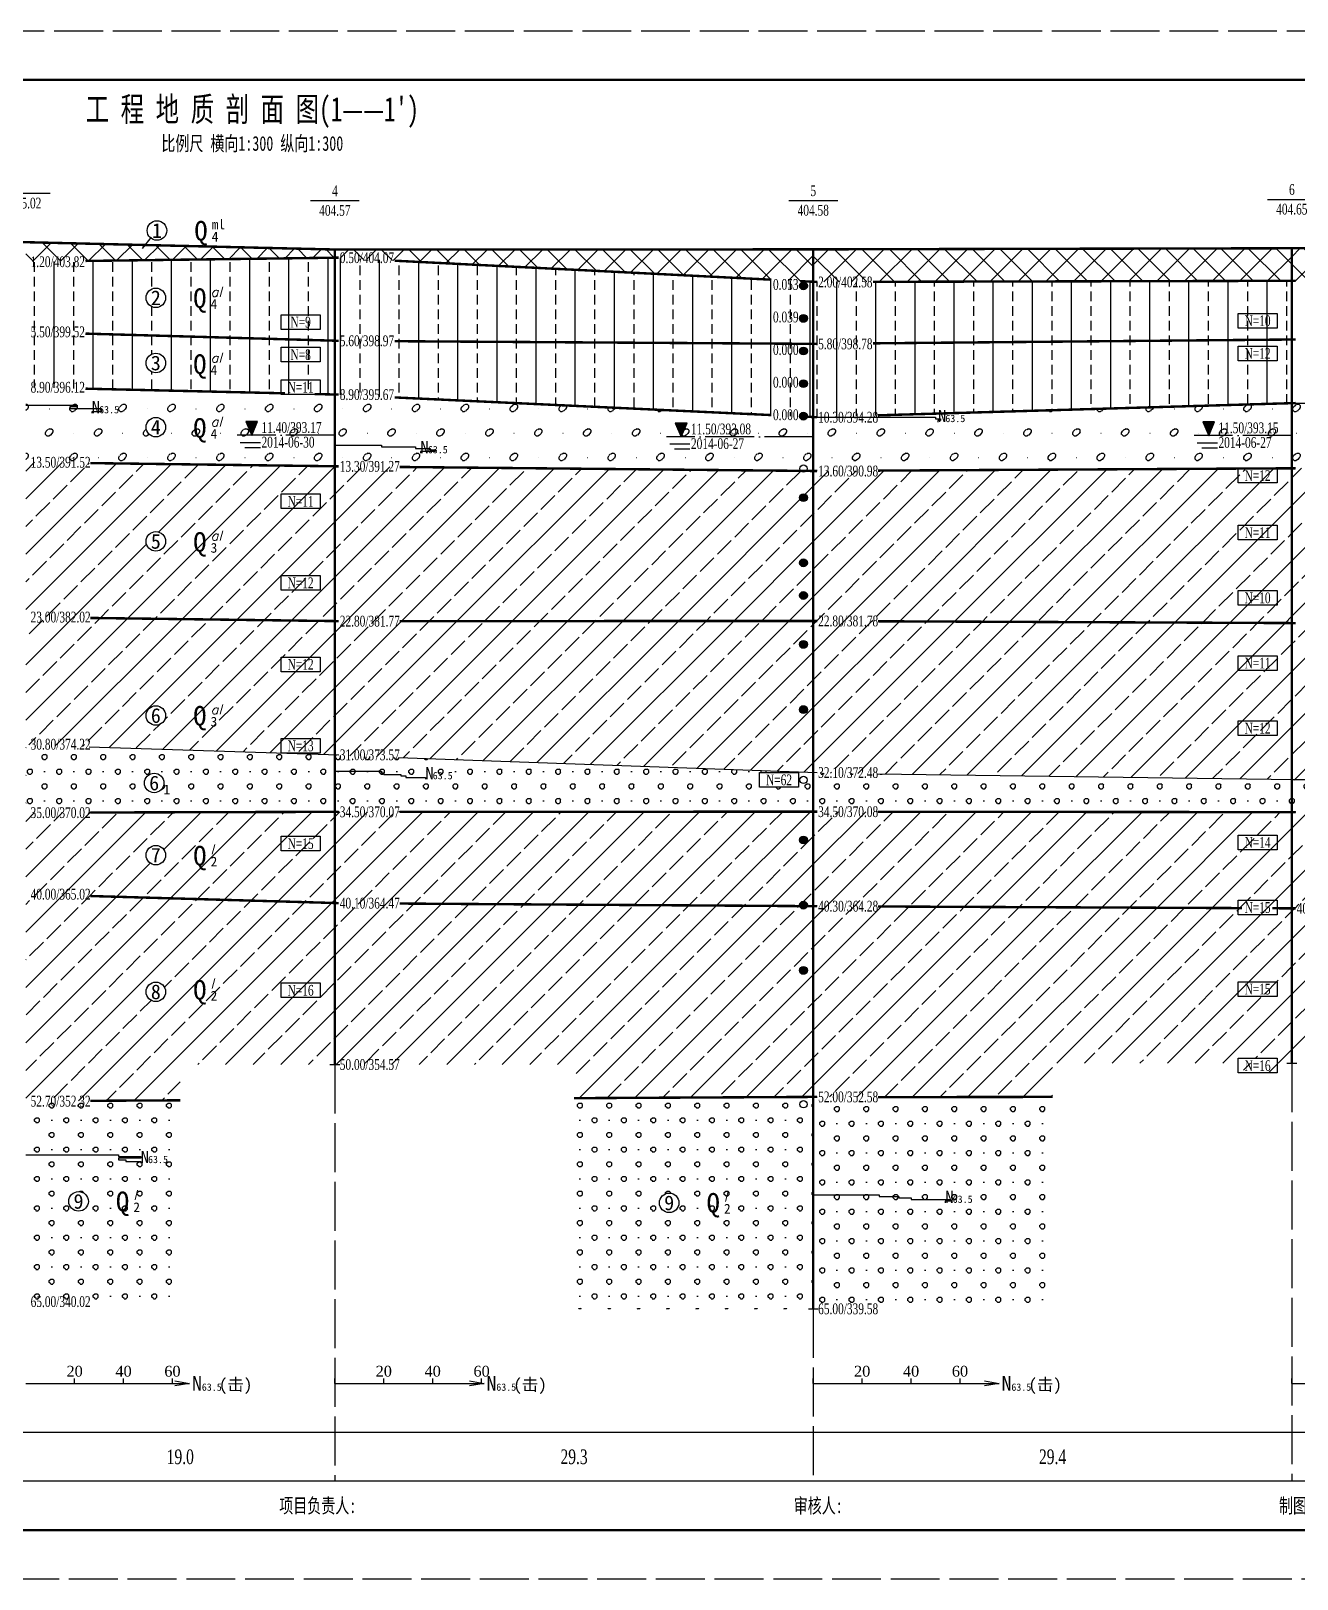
# Model space of a CAD drawing. Header units: millimetres. Extents: x -30 to 2967, y -786 to 1322.
# Drawn here: x 1068.7 to 1327.5, y -218.6 to 98 of the extents above; entities that cross this region are included whole.
import ezdxf
from ezdxf.enums import TextEntityAlignment as Align

# ---------------------------------------------------------------- set-up
doc = ezdxf.new("R2010")
doc.units = ezdxf.units.MM
doc.linetypes.add('SWX', pattern=[12, 10, -1, 0, -1])
doc.linetypes.add('XX', pattern=[12, 10, -2])
doc.layers.add('DXSW', color=7, linetype='Continuous')
doc.layers.add('MASKTEXT', color=7, linetype='Continuous')
doc.styles.add('Dzcd', font='TIMES.TTF')
doc.styles.add('DzSl', font='italic__.ttf')
doc.styles.get("Standard").update_dxf_attribs({"font": 'SimSun.ttf'})
pattern_1 = [(0, (0.293, 0), (3, 3), [0.4142, -5.5858]), (0, (0.293, 1), (3, 3), [0.4142, -5.5858]), (90, (0, 0.293), (-3, 3), [0.4142, -5.5858]), (90, (1, 0.293), (-3, 3), [0.4142, -5.5858]), (45, (0.707, 0), (-3.000042, 3.000042), [0.4142, -3.8285]), (45, (0, 0.707), (-3.000042, 3.000042), [0.4142, -3.8285]), (135, (0.293, 0), (-3.000042, -3.000042), [0.4142, -3.8285]), (135, (1, 0.707), (-3.000042, -3.000042), [0.4142, -3.8285]), (0, (3.5, 0.5), (0, 6), [0, -6])]
pattern_2 = [(45, (0, 0), (-2.828427, 2.828427), []), (315, (0, 0), (2.828427, 2.828427), [])]
pattern_3 = [(90, (901.454, -1295.301), (-8, 5e-16), [2, -1]), (90, (905.454, -1295.301), (-8, 5e-16), [])]
pattern_4 = [(0, (901.968, -1294.862), (5, 5), [0.3756, -9.6244]), (0, (902.5247, -1293.383), (5, 5), [0.3798, -9.6202]), (135, (901.968, -1294.862), (-5.000023, -5.000023), [0.3906, -6.6804]), (315, (902.9045, -1293.383), (5.000023, 5.000023), [0.3828, -6.6883]), (90, (901.6917, -1294.5856), (-5, 5), [0.377, -9.623]), (270, (903.175, -1293.6537), (5, -5), [0.3751, -9.6249]), (45, (901.849, -1293.8944), (-5.000023, 5.000023), [0.492, -6.5791]), (225, (903.001, -1294.3756), (5.000023, -5.000023), [0.4449, -6.6262]), (63.4348, (901.692, -1294.209), (-10.000075, -6e-05), [0.3513, -22.0094]), (243.4348, (903.175, -1294.028), (10.000075, 6e-05), [0.3886, -21.9721]), (63.4348, (906.692, -1289.209), (-10.000075, -6e-05), [0.3513, -22.0094]), (243.4348, (908.175, -1289.028), (10.000075, 6e-05), [0.3886, -21.9721]), (63.4348, (911.692, -1284.209), (-10.000075, -6e-05), [0.3513, -22.0094]), (243.4348, (913.175, -1284.028), (10.000075, 6e-05), [0.3886, -21.9721]), (63.4348, (916.692, -1279.209), (-10.000075, -6e-05), [0.3513, -22.0094]), (243.4348, (918.175, -1279.028), (10.000075, 6e-05), [0.3886, -21.9721]), (26.5659, (902.1967, -1293.5465), (-9.998806, 0.000297), [0.3657, -21.9937]), (206.5659, (902.6868, -1294.69), (9.999964, 0.000282), [0.3838, -21.9769]), (26.5659, (907.1967, -1288.5465), (-9.998806, 0.000297), [0.3657, -21.9937]), (206.5659, (907.6868, -1289.69), (9.999964, 0.000282), [0.3838, -21.9769]), (0, (907.449, -1294.288), (0, 10), [0.05, -9.95]), (0, (912.449, -1289.288), (0, 10), [0.05, -9.95])]
pattern_5 = [(45, (901.454, -1295.301), (-5.656854, 5.656854), []), (45, (907.111, -1295.301), (-2.828427, 8.48528), [4, -1])]
pattern_6 = [(45, (0, 0), (-5.656854, 5.656854), []), (45, (5.657, 0), (-2.828427, 8.48528), [4, -1])]
pattern_7 = [(0, (901.747, -1295.3008), (3, 3), [0.4142, -5.5858]), (0, (901.747, -1294.3008), (3, 3), [0.4142, -5.5858]), (90, (901.4542, -1295.008), (-3, 3), [0.4142, -5.5858]), (90, (902.4542, -1295.008), (-3, 3), [0.4142, -5.5858]), (45, (902.1613, -1295.3008), (-3.000042, 3.000042), [0.4142, -3.8285]), (45, (901.454, -1294.5937), (-3.000042, 3.000042), [0.4142, -3.8285]), (135, (901.747, -1295.3008), (-3.000042, -3.000042), [0.4142, -3.8285]), (135, (902.454, -1294.5937), (-3.000042, -3.000042), [0.4142, -3.8285]), (0, (904.954, -1294.801), (0, 6), [0, -6])]
pattern_8 = [(90, (0, 0), (-8, 5e-16), [2, -1]), (90, (4, 0), (-8, 5e-16), [])]
pattern_9 = [(45, (901.454, -1295.3008), (-2.828427, 2.828427), []), (315, (901.454, -1295.3008), (2.828427, 2.828427), [])]

# ---------------------------------------------------------------- blocks, each defined once
blk = doc.blocks.new('TL_YZY')
h = blk.add_hatch(color=256)
edge = h.paths.add_edge_path()
edge.add_arc((0, -0.79), 0.8, 0, 360)
blk.add_circle((0, -0.79), 0.8)
blk = doc.blocks.new('TL_BGN')
blk.add_lwpolyline([(-8, 0), (0, 0), (0, -3), (-8, -3)], close=True)
blk = doc.blocks.new('TL_RDY')
blk.add_circle((0, -1.51), 0.75)
blk = doc.blocks.new('tl_shw')
blk.add_hatch(color=256).paths.add_polyline_path([(1.21, 2.81), (-1.21, 2.81), (0, -0.04)])
for p, q in [((-2.35, -1.44), (1.77, -1.44)), ((1.77, -2.55), (-1.39, -2.55))]:
    blk.add_line(p, q)
at = {"flags": 128}
blk.add_lwpolyline([(1.21, 2.81), (-1.21, 2.81), (0, -0.04)], close=True, dxfattribs=at)

msp = doc.modelspace()

# ---------------------------------------------------------------- hatches: boundary and pattern name
h = msp.add_hatch()
h.set_pattern_fill('黄土状粉质粘土', color=256, style=0)
h.set_pattern_definition(pattern_3)
h.paths.add_polyline_path([(1067.65, 50.77), (1130.85, 51.6), (1130.85, 34.6), (1067.65, 36.43)])
edge = h.paths.add_edge_path(flags=16)
edge.add_arc((1094.25, 43.39), 2, 0, 360)
h.paths.add_polyline_path([(1121.25, 36.73), (1126.46, 36.73), (1126.46, 40.09), (1121.25, 40.09)], flags=24)
h.paths.add_polyline_path([(1105.2, 54.42), (1107.58, 54.42), (1107.58, 57.31), (1105.2, 57.31)], flags=9)
h.paths.add_polyline_path([(1100.74, 39.78), (1105.77, 39.78), (1105.77, 46.35), (1100.74, 46.35)], flags=24)
h.paths.add_polyline_path([(1104.97, 40.64), (1107.36, 40.64), (1107.36, 43.52), (1104.97, 43.52)], flags=24)
h.paths.add_polyline_path([(1104.95, 43.12), (1109.07, 43.12), (1109.07, 46.12), (1104.95, 46.12)], flags=24)
h.paths.add_polyline_path([(1068.08, 49.05), (1080.09, 49.05), (1080.09, 52.5), (1068.08, 52.5)], flags=9)
h.paths.add_polyline_path([(1068.08, 34.71), (1080.09, 34.71), (1080.09, 38.16), (1068.08, 38.16)], flags=25)
h = msp.add_hatch()
h.set_pattern_fill('素填土', color=256, style=0)
h.set_pattern_definition(pattern_2)
h.paths.add_polyline_path([(1067.65, 54.77), (1130.85, 53.27), (1130.85, 51.6), (1067.65, 50.77)])
h.paths.add_polyline_path([(1068.08, 49.05), (1080.09, 49.05), (1080.09, 52.5), (1068.08, 52.5)], flags=9)
h = msp.add_hatch()
h.set_pattern_fill('素填土', color=256, style=0)
h.set_pattern_definition(pattern_2)
h.paths.add_polyline_path([(1130.85, 53.27), (1228.65, 53.3), (1228.65, 46.63), (1130.85, 51.6)])
h.paths.add_polyline_path([(1131.28, 49.88), (1143.29, 49.88), (1143.29, 53.33), (1131.28, 53.33)], flags=9)
h.paths.add_polyline_path([(1219.98, 44.43), (1226.21, 44.43), (1226.21, 47.79), (1219.98, 47.79)], flags=9)
h = msp.add_hatch()
h.set_pattern_fill('黄土状粉质粘土', color=256, style=0)
h.set_pattern_definition(pattern_8)
h.paths.add_polyline_path([(1130.85, 51.6), (1228.65, 46.63), (1228.65, 33.97), (1130.85, 34.6)])
h.paths.add_polyline_path([(1219.98, 44.43), (1226.21, 44.43), (1226.21, 47.79), (1219.98, 47.79)], flags=8)
h.paths.add_polyline_path([(1219.98, 37.76), (1226.21, 37.76), (1226.21, 41.12), (1219.98, 41.12)], flags=8)
h.paths.add_polyline_path([(1131.28, 49.88), (1143.29, 49.88), (1143.29, 53.33), (1131.28, 53.33)], flags=8)
h.paths.add_polyline_path([(1131.28, 32.88), (1143.29, 32.88), (1143.29, 36.33), (1131.28, 36.33)], flags=8)
h = msp.add_hatch()
h.set_pattern_fill('素填土', color=256, style=0)
h.set_pattern_definition(pattern_9)
h.paths.add_polyline_path([(1228.65, 53.3), (1326.49, 53.53), (1326.49, 46.87), (1228.65, 46.63)])
h.paths.add_polyline_path([(1229.08, 44.91), (1241.09, 44.91), (1241.09, 48.36), (1229.08, 48.36)], flags=8)
h = msp.add_hatch()
h.set_pattern_fill('素填土', color=256, style=0)
h.set_pattern_definition(pattern_9)
h.paths.add_polyline_path([(1326.49, 53.53), (1356.49, 53.53), (1356.49, 46.87), (1326.49, 46.87)])
h.paths.add_polyline_path([(1326.91, 45.15), (1338.93, 45.15), (1338.93, 48.6), (1326.91, 48.6)], flags=8)
h = msp.add_hatch()
h.set_pattern_fill('黄土状粉质粘土', color=256, style=0)
h.set_pattern_definition(pattern_3)
h.paths.add_polyline_path([(1228.65, 46.63), (1326.49, 46.87), (1326.49, 34.87), (1228.65, 33.97)])
h.paths.add_polyline_path([(1316.31, 37), (1322.66, 37), (1322.66, 40.35), (1316.31, 40.35)], flags=8)
h.paths.add_polyline_path([(1229.08, 44.91), (1241.09, 44.91), (1241.09, 48.36), (1229.08, 48.36)], flags=8)
h.paths.add_polyline_path([(1229.08, 32.25), (1241.09, 32.25), (1241.09, 35.7), (1229.08, 35.7)], flags=8)
h = msp.add_hatch()
h.set_pattern_fill('黄土状粉质粘土', color=256, style=0)
h.set_pattern_definition(pattern_3)
h.paths.add_polyline_path([(1326.49, 46.87), (1356.49, 46.87), (1356.49, 34.87), (1326.49, 34.87)])
h.paths.add_polyline_path([(1326.91, 45.15), (1338.93, 45.15), (1338.93, 48.6), (1326.91, 48.6)], flags=8)
h.paths.add_polyline_path([(1326.91, 33.15), (1338.93, 33.15), (1338.93, 36.6), (1326.91, 36.6)], flags=8)
h = msp.add_hatch()
h.set_pattern_fill('黄土状粉质粘土', color=256, style=0)
h.set_pattern_definition(pattern_3)
h.paths.add_polyline_path([(1067.65, 36.43), (1130.85, 34.6), (1130.85, 23.6), (1067.65, 25.1)])
edge = h.paths.add_edge_path(flags=16)
edge.add_arc((1094.25, 30.06), 2, 0, 360)
h.paths.add_polyline_path([(1121.25, 30.07), (1126.46, 30.07), (1126.46, 33.42), (1121.25, 33.42)], flags=24)
h.paths.add_polyline_path([(1120.68, 23.41), (1127.03, 23.41), (1127.03, 26.75), (1120.68, 26.75)], flags=9)
h.paths.add_polyline_path([(1100.74, 26.29), (1105.77, 26.29), (1105.77, 32.85), (1100.74, 32.85)], flags=24)
h.paths.add_polyline_path([(1104.97, 27.15), (1107.36, 27.15), (1107.36, 30.03), (1104.97, 30.03)], flags=24)
h.paths.add_polyline_path([(1104.95, 29.63), (1109.07, 29.63), (1109.07, 32.63), (1104.95, 32.63)], flags=24)
h.paths.add_polyline_path([(1068.08, 34.71), (1080.09, 34.71), (1080.09, 38.16), (1068.08, 38.16)], flags=9)
h.paths.add_polyline_path([(1068.08, 23.38), (1080.09, 23.38), (1080.09, 26.83), (1068.08, 26.83)], flags=9)
h = msp.add_hatch()
h.set_pattern_fill('黄土状粉质粘土', color=256, style=0)
h.set_pattern_definition(pattern_8)
h.paths.add_polyline_path([(1130.85, 34.6), (1228.65, 33.97), (1228.65, 18.97), (1130.85, 23.6)])
h.paths.add_polyline_path([(1219.98, 31.09), (1226.21, 31.09), (1226.21, 34.45), (1219.98, 34.45)], flags=24)
h.paths.add_polyline_path([(1219.98, 24.43), (1226.21, 24.43), (1226.21, 27.79), (1219.98, 27.79)], flags=24)
h.paths.add_polyline_path([(1131.28, 32.88), (1143.29, 32.88), (1143.29, 36.33), (1131.28, 36.33)], flags=9)
h.paths.add_polyline_path([(1131.28, 21.88), (1143.29, 21.88), (1143.29, 25.33), (1131.28, 25.33)], flags=25)
h.paths.add_polyline_path([(1219.98, 17.76), (1226.21, 17.76), (1226.21, 21.12), (1219.98, 21.12)], flags=9)
h = msp.add_hatch()
h.set_pattern_fill('黄土状粉质粘土', color=256, style=0)
h.set_pattern_definition(pattern_3)
h.paths.add_polyline_path([(1228.65, 33.97), (1326.49, 34.87), (1326.49, 21.87), (1228.65, 18.97)])
h.paths.add_polyline_path([(1316.32, 30.34), (1322.66, 30.34), (1322.66, 33.69), (1316.32, 33.69)], flags=8)
h.paths.add_polyline_path([(1229.08, 32.25), (1241.09, 32.25), (1241.09, 35.7), (1229.08, 35.7)], flags=8)
h.paths.add_polyline_path([(1229.08, 17.25), (1242.23, 17.25), (1242.23, 20.7), (1229.08, 20.7)], flags=8)
h = msp.add_hatch()
h.set_pattern_fill('黄土状粉质粘土', color=256, style=0)
h.set_pattern_definition(pattern_3)
h.paths.add_polyline_path([(1326.49, 34.87), (1356.49, 34.87), (1356.49, 21.87), (1326.49, 21.87)])
h.paths.add_polyline_path([(1326.91, 33.15), (1338.93, 33.15), (1338.93, 36.6), (1326.91, 36.6)], flags=8)
h.paths.add_polyline_path([(1326.91, 20.15), (1338.93, 20.15), (1338.93, 23.6), (1326.91, 23.6)], flags=8)
h = msp.add_hatch()
h.set_pattern_fill('卵石', color=256, style=0)
h.set_pattern_definition(pattern_4)
h.paths.add_polyline_path([(1067.65, 25.1), (1130.85, 23.6), (1130.85, 8.93), (1067.65, 9.77)])
edge = h.paths.add_edge_path(flags=16)
edge.add_arc((1094.25, 16.94), 2, 0, 360)
h.paths.add_polyline_path([(1115.28, 15.15), (1128.43, 15.15), (1128.43, 18.6), (1115.28, 18.6)], flags=24)
h.paths.add_polyline_path([(1115.3, 12.17), (1127.02, 12.17), (1127.02, 15.52), (1115.3, 15.52)], flags=24)
h.paths.add_polyline_path([(1100.74, 13.24), (1105.77, 13.24), (1105.77, 19.8), (1100.74, 19.8)], flags=24)
h.paths.add_polyline_path([(1104.97, 14.09), (1107.36, 14.09), (1107.36, 16.98), (1104.97, 16.98)], flags=24)
h.paths.add_polyline_path([(1104.95, 16.58), (1109.07, 16.58), (1109.07, 19.58), (1104.95, 19.58)], flags=24)
h.paths.add_polyline_path([(1068.08, 23.38), (1080.09, 23.38), (1080.09, 26.83), (1068.08, 26.83)], flags=9)
h.paths.add_polyline_path([(1068.08, 8.05), (1081.23, 8.05), (1081.23, 11.5), (1068.08, 11.5)], flags=9)
h = msp.add_hatch()
h.set_pattern_fill('卵石', color=256, style=0)
h.set_pattern_definition(pattern_4)
h.paths.add_polyline_path([(1130.85, 23.6), (1228.65, 18.97), (1228.65, 7.97), (1130.85, 8.93)])
h.paths.add_polyline_path([(1219.98, 17.76), (1226.21, 17.76), (1226.21, 21.12), (1219.98, 21.12)], flags=8)
h.paths.add_polyline_path([(1203.08, 14.85), (1216.23, 14.85), (1216.23, 18.3), (1203.08, 18.3)], flags=8)
h.paths.add_polyline_path([(1203.09, 11.86), (1214.82, 11.86), (1214.82, 15.22), (1203.09, 15.22)], flags=8)
h.paths.add_polyline_path([(1131.28, 21.88), (1143.29, 21.88), (1143.29, 25.33), (1131.28, 25.33)], flags=8)
h.paths.add_polyline_path([(1131.28, 7.21), (1144.43, 7.21), (1144.43, 10.66), (1131.28, 10.66)], flags=8)
h = msp.add_hatch()
h.set_pattern_fill('卵石', color=256, style=0)
h.set_pattern_definition(pattern_4)
h.paths.add_polyline_path([(1326.49, 21.87), (1356.49, 21.87), (1356.49, 8.53), (1326.49, 8.53)])
h.paths.add_polyline_path([(1326.91, 20.15), (1338.93, 20.15), (1338.93, 23.6), (1326.91, 23.6)], flags=8)
h.paths.add_polyline_path([(1326.91, 6.81), (1340.06, 6.81), (1340.06, 10.26), (1326.91, 10.26)], flags=8)
h = msp.add_hatch()
h.set_pattern_fill('卵石', color=256, style=0)
h.set_pattern_definition(pattern_4)
h.paths.add_polyline_path([(1228.65, 18.97), (1326.49, 21.87), (1326.49, 8.53), (1228.65, 7.97)])
h.paths.add_polyline_path([(1310.91, 15.08), (1324.06, 15.08), (1324.06, 18.53), (1310.91, 18.53)], flags=8)
h.paths.add_polyline_path([(1310.93, 12.09), (1322.66, 12.09), (1322.66, 15.45), (1310.93, 15.45)], flags=8)
h.paths.add_polyline_path([(1229.08, 17.25), (1242.23, 17.25), (1242.23, 20.7), (1229.08, 20.7)], flags=8)
h.paths.add_polyline_path([(1229.08, 6.25), (1242.23, 6.25), (1242.23, 9.7), (1229.08, 9.7)], flags=8)
h = msp.add_hatch()
h.set_pattern_fill('粉质粘土', color=256, style=0)
h.set_pattern_definition(pattern_5)
h.paths.add_polyline_path([(1067.65, 9.77), (1130.85, 8.93), (1130.85, -22.73), (1067.65, -21.9)])
edge = h.paths.add_edge_path(flags=16)
edge.add_arc((1094.25, -6.42), 2, 0, 360)
h.paths.add_polyline_path([(1120.68, 0.07), (1127.03, 0.07), (1127.03, 3.42), (1120.68, 3.42)], flags=24)
h.paths.add_polyline_path([(1120.68, -16.59), (1127.03, -16.59), (1127.03, -13.25), (1120.68, -13.25)], flags=24)
h.paths.add_polyline_path([(1100.74, -10.08), (1105.77, -10.08), (1105.77, -3.51), (1100.74, -3.51)], flags=24)
h.paths.add_polyline_path([(1104.97, -9.22), (1107.36, -9.22), (1107.36, -6.31), (1104.97, -6.31)], flags=24)
h.paths.add_polyline_path([(1104.95, -6.74), (1109.07, -6.74), (1109.07, -3.74), (1104.95, -3.74)], flags=24)
h.paths.add_polyline_path([(1068.08, 8.05), (1081.23, 8.05), (1081.23, 11.5), (1068.08, 11.5)], flags=9)
h.paths.add_polyline_path([(1068.08, -23.62), (1081.23, -23.62), (1081.23, -20.17), (1068.08, -20.17)], flags=9)
h = msp.add_hatch()
h.set_pattern_fill('粉质粘土', color=256, style=0)
h.set_pattern_definition(pattern_5)
h.paths.add_polyline_path([(1130.85, 8.93), (1228.65, 7.97), (1228.65, -22.7), (1130.85, -22.73)])
h.paths.add_polyline_path([(1131.28, 7.21), (1144.43, 7.21), (1144.43, 10.66), (1131.28, 10.66)], flags=8)
h.paths.add_polyline_path([(1131.28, -24.45), (1144.43, -24.45), (1144.43, -21), (1131.28, -21)], flags=8)
h = msp.add_hatch()
h.set_pattern_fill('粉质粘土', color=256, style=0)
h.set_pattern_definition(pattern_5)
h.paths.add_polyline_path([(1228.65, 7.97), (1326.49, 8.53), (1326.49, -23.13), (1228.65, -22.7)])
h.paths.add_polyline_path([(1316.32, 5.34), (1322.66, 5.34), (1322.66, 8.69), (1316.32, 8.69)], flags=8)
h.paths.add_polyline_path([(1316.32, -6.33), (1322.66, -6.33), (1322.66, -2.98), (1316.32, -2.98)], flags=8)
h.paths.add_polyline_path([(1316.31, -19.66), (1322.66, -19.66), (1322.66, -16.31), (1316.31, -16.31)], flags=8)
h.paths.add_polyline_path([(1229.08, 6.25), (1242.23, 6.25), (1242.23, 9.7), (1229.08, 9.7)], flags=8)
h.paths.add_polyline_path([(1229.08, -24.42), (1242.23, -24.42), (1242.23, -20.97), (1229.08, -20.97)], flags=8)
h = msp.add_hatch()
h.set_pattern_fill('粉质粘土', color=256, style=0)
h.set_pattern_definition(pattern_5)
h.paths.add_polyline_path([(1326.49, 8.53), (1356.49, 8.53), (1356.49, -23.13), (1326.49, -23.13)])
h.paths.add_polyline_path([(1326.91, 6.81), (1340.06, 6.81), (1340.06, 10.26), (1326.91, 10.26)], flags=8)
h.paths.add_polyline_path([(1326.91, -24.85), (1340.06, -24.85), (1340.06, -21.4), (1326.91, -21.4)], flags=8)
h = msp.add_hatch()
h.set_pattern_fill('粉质粘土', color=256, style=0)
h.set_pattern_definition(pattern_5)
h.paths.add_polyline_path([(1067.65, -21.9), (1130.85, -22.73), (1130.85, -61.73), (1067.65, -61.9)])
edge = h.paths.add_edge_path(flags=16)
edge.add_arc((1094.25, -42.04), 2, 0, 360)
h.paths.add_polyline_path([(1067.75, -48), (1130.85, -50.07), (1130.85, -61.73), (1067.75, -61.9)])
h.paths.add_polyline_path([(1120.68, -33.26), (1127.03, -33.26), (1127.03, -29.91), (1120.68, -29.91)], flags=24)
h.paths.add_polyline_path([(1120.68, -49.93), (1127.03, -49.93), (1127.03, -46.58), (1120.68, -46.58)], flags=24)
h.paths.add_polyline_path([(1100.74, -45.63), (1105.77, -45.63), (1105.77, -39.06), (1100.74, -39.06)], flags=24)
h.paths.add_polyline_path([(1104.97, -44.77), (1107.36, -44.77), (1107.36, -41.86), (1104.97, -41.86)], flags=24)
h.paths.add_polyline_path([(1104.95, -42.29), (1109.07, -42.29), (1109.07, -39.29), (1104.95, -39.29)], flags=24)
h.paths.add_polyline_path([(1068.08, -23.62), (1081.23, -23.62), (1081.23, -20.17), (1068.08, -20.17)], flags=9)
h.paths.add_polyline_path([(1068.08, -49.62), (1081.23, -49.62), (1081.23, -46.17), (1068.08, -46.17)], flags=24)
h.paths.add_polyline_path([(1068.08, -63.62), (1081.23, -63.62), (1081.23, -60.17), (1068.08, -60.17)], flags=9)
h = msp.add_hatch()
h.set_pattern_fill('粉质粘土', color=256, style=0)
h.set_pattern_definition(pattern_5)
h.paths.add_polyline_path([(1130.85, -22.73), (1228.65, -22.7), (1228.65, -61.7), (1130.85, -61.73)])
h.paths.add_polyline_path([(1130.95, -50.17), (1228.65, -53.7), (1228.65, -61.7), (1130.95, -61.73)], flags=0)
h.paths.add_polyline_path([(1218.48, -56.9), (1224.83, -56.9), (1224.83, -53.55), (1218.48, -53.55)], flags=8)
h.paths.add_polyline_path([(1131.28, -24.45), (1144.43, -24.45), (1144.43, -21), (1131.28, -21)], flags=8)
h.paths.add_polyline_path([(1131.28, -51.79), (1144.43, -51.79), (1144.43, -48.34), (1131.28, -48.34)], flags=8)
h.paths.add_polyline_path([(1131.28, -51.79), (1144.43, -51.79), (1144.43, -48.34), (1131.28, -48.34)], flags=8)
h.paths.add_polyline_path([(1131.28, -63.45), (1144.43, -63.45), (1144.43, -60), (1131.28, -60)], flags=8)
h = msp.add_hatch()
h.set_pattern_fill('粉质粘土', color=256, style=0)
h.set_pattern_definition(pattern_5)
h.paths.add_polyline_path([(1228.65, -22.7), (1326.49, -23.13), (1326.49, -61.8), (1228.65, -61.7)])
h.paths.add_polyline_path([(1228.75, -53.8), (1326.48, -55.13), (1326.48, -61.8), (1228.75, -61.7)], flags=0)
h.paths.add_polyline_path([(1316.32, -32.99), (1322.66, -32.99), (1322.66, -29.65), (1316.32, -29.65)], flags=8)
h.paths.add_polyline_path([(1316.32, -46.33), (1322.66, -46.33), (1322.66, -42.98), (1316.32, -42.98)], flags=8)
h.paths.add_polyline_path([(1229.08, -24.42), (1242.23, -24.42), (1242.23, -20.97), (1229.08, -20.97)], flags=8)
h.paths.add_polyline_path([(1229.08, -55.42), (1242.23, -55.42), (1242.23, -51.97), (1229.08, -51.97)], flags=8)
h.paths.add_polyline_path([(1229.08, -55.42), (1242.23, -55.42), (1242.23, -51.97), (1229.08, -51.97)], flags=8)
h.paths.add_polyline_path([(1229.08, -63.42), (1242.23, -63.42), (1242.23, -59.97), (1229.08, -59.97)], flags=8)
h = msp.add_hatch()
h.set_pattern_fill('粉质粘土', color=256, style=0)
h.set_pattern_definition(pattern_5)
h.paths.add_polyline_path([(1326.49, -23.13), (1356.49, -23.13), (1356.49, -61.8), (1326.49, -61.8)])
h.paths.add_polyline_path([(1326.59, -55.23), (1356.49, -55.13), (1356.49, -61.8), (1326.59, -61.8)], flags=0)
h.paths.add_polyline_path([(1326.91, -24.85), (1340.06, -24.85), (1340.06, -21.4), (1326.91, -21.4)], flags=8)
h.paths.add_polyline_path([(1326.91, -56.85), (1340.06, -56.85), (1340.06, -53.4), (1326.91, -53.4)], flags=8)
h.paths.add_polyline_path([(1326.91, -56.85), (1340.06, -56.85), (1340.06, -53.4), (1326.91, -53.4)], flags=8)
h.paths.add_polyline_path([(1326.91, -63.52), (1340.06, -63.52), (1340.06, -60.07), (1326.91, -60.07)], flags=8)
h = msp.add_hatch()
h.set_pattern_fill('圆砾', color=256, style=0)
h.set_pattern_definition(pattern_1)
h.paths.add_polyline_path([(1067.75, -48), (1130.85, -50.07), (1130.85, -61.73), (1067.75, -61.9)])
edge = h.paths.add_edge_path(flags=16)
edge.add_arc((1093.91, -55.83), 2, 0, 360)
h.paths.add_polyline_path([(1095.34, -58.64), (1097.72, -58.64), (1097.72, -55.75), (1095.34, -55.75)], flags=24)
h.paths.add_polyline_path([(1092.11, -58.06), (1095.71, -58.06), (1095.71, -53.68), (1092.11, -53.68)], flags=24)
h = msp.add_hatch()
h.set_pattern_fill('圆砾', color=256, style=0)
h.set_pattern_definition(pattern_1)
h.paths.add_polyline_path([(1130.95, -50.17), (1228.65, -53.7), (1228.65, -61.7), (1130.95, -61.73)])
h.paths.add_polyline_path([(1217.65, -53.7), (1225.65, -53.7), (1225.65, -56.7), (1217.65, -56.7)], flags=16)
h.paths.add_polyline_path([(1218.48, -56.9), (1224.83, -56.9), (1224.83, -53.55), (1218.48, -53.55)], flags=24)
h = msp.add_hatch()
h.set_pattern_fill('圆砾', color=256, style=0)
h.set_pattern_definition(pattern_1)
h.paths.add_polyline_path([(1228.75, -53.8), (1326.48, -55.13), (1326.48, -61.8), (1228.75, -61.7)])
h.paths.add_polyline_path([(1229.08, -63.42), (1242.23, -63.42), (1242.23, -59.97), (1229.08, -59.97)], flags=9)
h = msp.add_hatch()
h.set_pattern_fill('圆砾', color=256, style=0)
h.set_pattern_definition(pattern_1)
h.paths.add_polyline_path([(1326.59, -55.23), (1356.49, -55.13), (1356.49, -61.8), (1326.59, -61.8)])
h.paths.add_polyline_path([(1326.91, -56.85), (1340.06, -56.85), (1340.06, -53.4), (1326.91, -53.4)], flags=9)
h.paths.add_polyline_path([(1326.91, -63.52), (1340.06, -63.52), (1340.06, -60.07), (1326.91, -60.07)], flags=9)
h = msp.add_hatch()
h.set_pattern_fill('粉质粘土', color=256, style=0)
h.set_pattern_definition(pattern_6)
h.paths.add_polyline_path([(1130.85, -61.73), (1228.65, -61.7), (1228.65, -81.03), (1130.85, -80.4)])
h.paths.add_polyline_path([(1131.28, -63.45), (1144.43, -63.45), (1144.43, -60), (1131.28, -60)], flags=8)
h.paths.add_polyline_path([(1131.28, -82.12), (1144.43, -82.12), (1144.43, -78.67), (1131.28, -78.67)], flags=8)
h = msp.add_hatch()
h.set_pattern_fill('粉质粘土', color=256, style=0)
h.set_pattern_definition(pattern_6)
h.paths.add_polyline_path([(1228.65, -61.7), (1326.49, -61.8), (1326.49, -81.47), (1228.65, -81.03)])
h.paths.add_polyline_path([(1316.32, -69.66), (1322.66, -69.66), (1322.66, -66.31), (1316.32, -66.31)], flags=24)
h.paths.add_polyline_path([(1316.31, -83), (1322.66, -83), (1322.66, -79.65), (1316.31, -79.65)], flags=25)
h.paths.add_polyline_path([(1229.08, -63.42), (1242.23, -63.42), (1242.23, -59.97), (1229.08, -59.97)], flags=9)
h.paths.add_polyline_path([(1229.08, -82.75), (1242.23, -82.75), (1242.23, -79.3), (1229.08, -79.3)], flags=9)
h.paths.add_polyline_path([(1315.49, -79.8), (1323.49, -79.8), (1323.49, -82.8), (1315.49, -82.8)])
h.paths.add_polyline_path([(1316.31, -83), (1322.66, -83), (1322.66, -79.65), (1316.31, -79.65)], flags=9)
h = msp.add_hatch()
h.set_pattern_fill('粉质粘土', color=256, style=0)
h.set_pattern_definition(pattern_6)
h.paths.add_polyline_path([(1326.49, -61.8), (1356.49, -61.8), (1356.49, -81.47), (1326.49, -81.47)])
h.paths.add_polyline_path([(1326.91, -63.52), (1340.06, -63.52), (1340.06, -60.07), (1326.91, -60.07)], flags=8)
h.paths.add_polyline_path([(1326.91, -83.19), (1340.06, -83.19), (1340.06, -79.74), (1326.91, -79.74)], flags=8)
h = msp.add_hatch()
h.set_pattern_fill('粉质粘土', color=256, style=0)
h.set_pattern_definition(pattern_6)
h.paths.add_polyline_path([(1067.65, -61.9), (1130.85, -61.73), (1130.85, -80.4), (1067.65, -78.57)])
edge = h.paths.add_edge_path(flags=16)
edge.add_arc((1094.25, -70.59), 2, 0, 360)
h.paths.add_polyline_path([(1120.68, -69.93), (1127.03, -69.93), (1127.03, -66.58), (1120.68, -66.58)], flags=24)
h.paths.add_polyline_path([(1100.74, -74.24), (1105.77, -74.24), (1105.77, -67.68), (1100.74, -67.68)], flags=24)
h.paths.add_polyline_path([(1104.97, -73.38), (1107.36, -73.38), (1107.36, -70.5), (1104.97, -70.5)], flags=24)
h.paths.add_polyline_path([(1104.95, -70.9), (1107.09, -70.9), (1107.09, -67.9), (1104.95, -67.9)], flags=24)
h.paths.add_polyline_path([(1068.08, -63.62), (1081.23, -63.62), (1081.23, -60.17), (1068.08, -60.17)], flags=9)
h.paths.add_polyline_path([(1068.08, -80.29), (1081.23, -80.29), (1081.23, -76.84), (1068.08, -76.84)], flags=25)
h = msp.add_hatch()
h.set_pattern_fill('粉质粘土', color=256, style=0)
h.set_pattern_definition(pattern_6)
h.paths.add_polyline_path([(1067.65, -78.57), (1130.85, -80.4), (1130.85, -113.4), (1099.25, -113.38), (1099.25, -120.73), (1067.65, -120.9)])
edge = h.paths.add_edge_path(flags=16)
edge.add_arc((1094.25, -98.54), 2, 0, 360)
h.paths.add_polyline_path([(1120.68, -99.93), (1127.03, -99.93), (1127.03, -96.58), (1120.68, -96.58)], flags=24)
h.paths.add_polyline_path([(1100.74, -101.68), (1105.77, -101.68), (1105.77, -95.11), (1100.74, -95.11)], flags=24)
h.paths.add_polyline_path([(1104.97, -100.82), (1107.36, -100.82), (1107.36, -97.94), (1104.97, -97.94)], flags=24)
h.paths.add_polyline_path([(1104.95, -98.34), (1107.09, -98.34), (1107.09, -95.34), (1104.95, -95.34)], flags=24)
h.paths.add_polyline_path([(1068.08, -80.29), (1081.23, -80.29), (1081.23, -76.84), (1068.08, -76.84)], flags=9)
h = msp.add_hatch()
h.set_pattern_fill('粉质粘土', color=256, style=0)
h.set_pattern_definition(pattern_6)
h.paths.add_polyline_path([(1130.85, -80.4), (1228.65, -81.03), (1228.65, -120.03), (1179.76, -120.29), (1179.75, -113.4), (1130.85, -113.4)])
h.paths.add_polyline_path([(1131.28, -82.12), (1144.43, -82.12), (1144.43, -78.67), (1131.28, -78.67)], flags=9)
h.paths.add_polyline_path([(1131.28, -115.12), (1144.43, -115.12), (1144.43, -111.67), (1131.28, -111.67)], flags=25)
h = msp.add_hatch()
h.set_pattern_fill('粉质粘土', color=256, style=0)
h.set_pattern_definition(pattern_6)
h.paths.add_polyline_path([(1228.65, -81.03), (1326.49, -81.47), (1326.49, -113.13), (1277.57, -113.13), (1277.57, -120.03), (1228.65, -120.03)])
h.paths.add_polyline_path([(1316.31, -99.66), (1322.66, -99.66), (1322.66, -96.31), (1316.31, -96.31)], flags=24)
h.paths.add_polyline_path([(1229.08, -82.75), (1242.23, -82.75), (1242.23, -79.3), (1229.08, -79.3)], flags=9)
h.paths.add_polyline_path([(1229.08, -121.75), (1242.23, -121.75), (1242.23, -118.3), (1229.08, -118.3)], flags=9)
h.paths.add_polyline_path([(1315.49, -79.8), (1323.49, -79.8), (1323.49, -82.8), (1315.49, -82.8)])
h.paths.add_polyline_path([(1316.31, -83), (1322.66, -83), (1322.66, -79.65), (1316.31, -79.65)], flags=9)
h.paths.add_polyline_path([(1315.49, -112.13), (1323.49, -112.13), (1323.49, -115.13), (1315.49, -115.13)], flags=16)
h.paths.add_polyline_path([(1316.31, -115.33), (1322.66, -115.33), (1322.66, -111.98), (1316.31, -111.98)], flags=25)
h = msp.add_hatch()
h.set_pattern_fill('粉质粘土', color=256, style=0)
h.set_pattern_definition(pattern_6)
h.paths.add_polyline_path([(1326.49, -81.47), (1356.49, -81.47), (1356.49, -113.13), (1326.49, -113.13)])
h.paths.add_polyline_path([(1326.91, -83.19), (1340.06, -83.19), (1340.06, -79.74), (1326.91, -79.74)], flags=9)
h.paths.add_polyline_path([(1326.91, -114.85), (1340.06, -114.85), (1340.06, -111.4), (1326.91, -111.4)], flags=9)
h = msp.add_hatch()
h.set_pattern_fill('圆砾', color=256, style=0)
h.set_pattern_definition(pattern_7)
h.paths.add_polyline_path([(1067.65, -120.9), (1099.25, -120.73), (1099.25, -161.9), (1067.65, -161.9)])
edge = h.paths.add_edge_path(flags=16)
edge.add_arc((1078.45, -141.4), 2, 0, 360)
h.paths.add_polyline_path([(1084.94, -144.94), (1089.97, -144.94), (1089.97, -138.37), (1084.94, -138.37)], flags=24)
h.paths.add_polyline_path([(1089.17, -144.08), (1091.56, -144.08), (1091.56, -141.2), (1089.17, -141.2)], flags=24)
h.paths.add_polyline_path([(1089.15, -141.6), (1091.29, -141.6), (1091.29, -138.6), (1089.15, -138.6)], flags=24)
h.paths.add_polyline_path([(1068.08, -122.62), (1081.23, -122.62), (1081.23, -119.17), (1068.08, -119.17)], flags=9)
h = msp.add_hatch()
h.set_pattern_fill('圆砾', color=256, style=0)
h.set_pattern_definition(pattern_7)
h.paths.add_polyline_path([(1179.76, -120.29), (1228.65, -120.03), (1228.65, -163.37), (1179.75, -163.37)])
edge = h.paths.add_edge_path(flags=16)
edge.add_arc((1199.2, -141.7), 2, 0, 360)
h.paths.add_polyline_path([(1205.69, -145.24), (1210.72, -145.24), (1210.72, -138.67), (1205.69, -138.67)], flags=24)
h.paths.add_polyline_path([(1209.92, -144.38), (1212.31, -144.38), (1212.31, -141.5), (1209.92, -141.5)], flags=24)
h.paths.add_polyline_path([(1209.9, -141.9), (1212.04, -141.9), (1212.04, -138.9), (1209.9, -138.9)], flags=24)
h = msp.add_hatch()
h.set_pattern_fill('圆砾', color=256, style=0)
h.set_pattern_definition(pattern_1)
h.paths.add_polyline_path([(1228.65, -120.03), (1277.57, -120.03), (1277.58, -163.37), (1228.65, -163.37)])
h.paths.add_polyline_path([(1229.08, -121.75), (1242.23, -121.75), (1242.23, -118.3), (1229.08, -118.3)], flags=9)
h.paths.add_polyline_path([(1229.08, -165.09), (1242.23, -165.09), (1242.23, -161.64), (1229.08, -161.64)], flags=9)

# ---------------------------------------------------------------- linework, layer by layer
for p, q in [((1062.65, 64.77), (1072.65, 64.77)), ((1321.49, 63.53), (1331.49, 63.53)), ((1125.85, 63.27), (1135.85, 63.27)), ((1223.65, 63.3), (1233.65, 63.3)), ((1093.29, 55.81), (1091.44, 53.49)), ((1080.63, -48.42), (1131.65, -50.07)), ((1143.83, -50.64), (1229.45, -53.7)), ((1241.63, -53.98), (1327.28, -55.13)), ((1131.65, -61.73), (1080.63, -61.87)), ((1229.45, -61.7), (1143.83, -61.73)), ((1327.28, -61.8), (1241.63, -61.71)), ((1129.85, -113.4), (1131.85, -113.4)), ((1325.49, -113.13), (1327.49, -113.13)), ((1227.65, -163.37), (1229.65, -163.37)), ((1067.65, -178.63), (1101.15, -178.63)), ((1077.65, -178.63), (1077.65, -177.63)), ((1087.65, -178.63), (1087.65, -177.63)), ((1097.65, -178.63), (1097.65, -177.63)), ((1130.85, -178.63), (1130.85, -177.63)), ((1130.85, -178.63), (1161.35, -178.63)), ((1140.85, -178.63), (1140.85, -177.63)), ((1150.85, -178.63), (1150.85, -177.63)), ((1160.85, -178.63), (1160.85, -177.63)), ((1228.65, -178.63), (1228.65, -177.63)), ((1228.65, -178.63), (1266.65, -178.63)), ((1238.65, -178.63), (1238.65, -177.63)), ((1248.65, -178.63), (1248.65, -177.63)), ((1258.65, -178.63), (1258.65, -177.63)), ((1326.49, -178.63), (1326.49, -177.63)), ((1326.49, -178.63), (1356.49, -178.63))]:
    msp.add_line(p, q)
at = {"linetype": 'XX'}
for p, q in [((1130.85, -113.4), (1130.85, -198.63)), ((1326.49, -113.13), (1326.49, -198.63)), ((1228.65, -163.37), (1228.65, -198.63))]:
    msp.add_line(p, q, dxfattribs=at)
msp.add_lwpolyline([(821.45, -218.63), (821.45, 97.97), (1386.49, 97.97), (1386.49, -218.63)], close=True, dxfattribs=at)
at = {"const_width": 0.5}
msp.add_lwpolyline([(851.45, -208.63), (851.45, 87.97), (1376.49, 87.97), (1376.49, -208.63)], close=True, dxfattribs=at)
for points in [[(871.45, 57.97), (901.45, 57.97), (922.23, 57.67), (943, 57.38), (963.78, 57.09), (984.55, 56.8), (1005.33, 56.29), (1026.1, 55.78), (1046.88, 55.27), (1067.65, 54.77), (1083.45, 54.39), (1099.25, 54.02), (1115.05, 53.64), (1130.85, 53.27), (1155.3, 53.27), (1179.75, 53.28), (1204.2, 53.29), (1228.65, 53.3), (1253.11, 53.36), (1277.57, 53.42), (1302.03, 53.47), (1326.49, 53.53), (1356.49, 53.53)], [(1079.87, 50.93), (1131.65, 51.6)], [(1143.07, 50.98), (1220.06, 47.1)], [(1226.03, 46.8), (1229.45, 46.63)], [(1240.87, 46.66), (1327.29, 46.87)], [(1079.87, 36.07), (1131.65, 34.6)], [(1240.87, 34.08), (1327.29, 34.87)], [(1143.07, 34.52), (1229.45, 33.97)], [(1079.87, 24.81), (1120.68, 23.86)], [(1126.75, 23.71), (1131.65, 23.6)], [(1143.07, 23.02), (1220.06, 19.41)], [(1226.13, 19.12), (1229.45, 18.97)], [(1241.88, 19.36), (1327.29, 21.87)], [(1080.88, 9.59), (1131.65, 8.93)], [(1144.08, 8.8), (1229.45, 7.97)], [(1241.88, 8.05), (1327.29, 8.53)], [(1080.88, -22.08), (1131.65, -22.73)], [(1144.08, -22.73), (1229.45, -22.7)], [(1241.88, -22.76), (1327.29, -23.13)], [(1080.88, -61.87), (1131.65, -61.73)], [(1144.08, -61.73), (1229.45, -61.7)], [(1241.88, -61.71), (1327.29, -61.8)], [(1080.88, -78.95), (1131.65, -80.4)], [(1144.08, -80.49), (1229.45, -81.03)], [(1241.88, -81.09), (1316.31, -81.42)], [(1322.51, -81.45), (1327.29, -81.47)], [(1179.76, -120.29), (1229.45, -120.03)], [(1241.88, -120.09), (1277.57, -120.03)], [(1080.87, -120.83), (1099.25, -120.73)]]:
    msp.add_lwpolyline(points, dxfattribs=at)
for points in [[(1130.85, 53.27, 0.5, 0.5, 0), (1130.85, -113.4, 0, 0, 0)], [(1228.65, 53.3, 0.5, 0.5, 0), (1228.65, -163.37, 0, 0, 0)], [(1326.49, 53.53, 0.5, 0.5, 0), (1326.49, -113.13, 0, 0, 0)]]:
    msp.add_lwpolyline(points, format="xyseb")
at = {"color": 1}
for points in [[(1067.65, 21.43), (1078.15, 21.43), (1078.15, 21.1), (1076.65, 21.1), (1076.65, 20.77), (1083.15, 20.77), (1083.15, 20.43), (1083.15, 20.43), (1083.15, 20.1), (1081.15, 20.1), (1081.15, 19.77)], [(1326.49, 21.87), (1335.99, 21.87), (1335.99, 21.53), (1345.49, 21.53), (1345.49, 21.2), (1351.99, 21.2), (1351.99, 20.87), (1351.49, 20.87), (1351.49, 20.53), (1353.99, 20.53), (1353.99, 20.2)], [(1228.65, 18.97), (1253.65, 18.97), (1253.65, 18.63), (1254.65, 18.63), (1254.65, 18.3), (1254.15, 18.3), (1254.15, 17.97)], [(1130.85, 13.27), (1140.35, 13.27), (1140.35, 12.93), (1147.35, 12.93), (1147.35, 12.6), (1150.35, 12.6), (1150.35, 12.27), (1151.35, 12.27), (1151.35, 11.93), (1148.35, 11.93), (1148.35, 11.6)], [(1130.85, -53.4), (1140.35, -53.4), (1140.35, -53.73), (1140.85, -53.73), (1140.85, -54.07), (1144.35, -54.07), (1144.35, -54.4), (1145.35, -54.4), (1145.35, -54.73), (1149.35, -54.73), (1149.35, -55.07)], [(1326.49, -55.13), (1339.99, -55.13), (1339.99, -55.47), (1342.99, -55.47), (1342.99, -55.8), (1340.99, -55.8), (1340.99, -56.13), (1342.49, -56.13), (1342.49, -56.47), (1339.99, -56.47), (1339.99, -56.8)], [(1067.65, -131.9), (1086.65, -131.9), (1086.65, -132.23), (1091.15, -132.23), (1091.15, -132.57), (1086.65, -132.57), (1086.65, -132.9), (1088.15, -132.9), (1088.15, -133.23), (1091.15, -133.23), (1091.15, -133.57)], [(1228.65, -140.03), (1242.15, -140.03), (1242.15, -140.37), (1246.15, -140.37), (1246.15, -140.7), (1248.65, -140.7), (1248.65, -141.03), (1256.65, -141.03), (1256.65, -141.37), (1255.65, -141.37), (1255.65, -141.7)]]:
    msp.add_lwpolyline(points, dxfattribs=at)
for points in [[(1098.15, -178.13), (1101.15, -178.63), (1098.15, -179.13)], [(1158.35, -178.13), (1161.35, -178.63), (1158.35, -179.13)], [(1263.65, -178.13), (1266.65, -178.63), (1263.65, -179.13)]]:
    msp.add_lwpolyline(points)
msp.add_lwpolyline([(861.45, -188.63), (1366.49, -188.63), (1366.49, -198.63), (861.45, -198.63)], close=True)
for centre in [(1094.48, 57.15), (1094.25, 43.39), (1094.25, 30.06), (1094.25, 16.94), (1094.25, -6.42), (1094.25, -42.04), (1093.91, -55.83), (1094.25, -70.59), (1094.25, -98.54), (1078.45, -141.4), (1199.2, -141.7)]:
    msp.add_circle(centre, 2)
at = {"layer": 'DXSW', "linetype": 'SWX'}
for p, q in [((1130.85, 15.27), (1110.85, 15.27)), ((1228.65, 14.97), (1198.65, 14.97)), ((1326.49, 15.2), (1306.49, 15.2))]:
    msp.add_line(p, q, dxfattribs=at)

# ---------------------------------------------------------------- block references
for name, p in [('TL_YZY', (1226.65, 46.63)), ('TL_BGN', (1127.85, 39.93)), ('TL_YZY', (1226.65, 39.97)), ('TL_BGN', (1323.49, 40.2)), ('TL_BGN', (1127.85, 33.27)), ('TL_YZY', (1226.65, 33.3)), ('TL_BGN', (1323.49, 33.53)), ('TL_BGN', (1127.85, 26.6)), ('TL_YZY', (1226.65, 26.63)), ('TL_YZY', (1226.65, 19.97)), ('TL_RDY', (1226.65, 9.97)), ('TL_BGN', (1323.49, 8.53)), ('TL_BGN', (1127.85, 3.27)), ('TL_YZY', (1226.65, 3.3)), ('TL_BGN', (1323.49, -3.13)), ('TL_YZY', (1226.65, -10.03)), ('TL_BGN', (1127.85, -13.4)), ('TL_YZY', (1226.65, -16.7)), ('TL_BGN', (1323.49, -16.47)), ('TL_YZY', (1226.65, -26.7)), ('TL_BGN', (1127.85, -30.07)), ('TL_BGN', (1323.49, -29.8)), ('TL_YZY', (1226.65, -40.03)), ('TL_BGN', (1323.49, -43.13)), ('TL_BGN', (1127.85, -46.73)), ('TL_BGN', (1225.65, -53.7)), ('TL_RDY', (1226.65, -53.7)), ('TL_BGN', (1323.49, -66.47)), ('TL_BGN', (1127.85, -66.73)), ('TL_YZY', (1226.65, -66.7)), ('TL_YZY', (1226.65, -80.03)), ('TL_BGN', (1323.49, -79.8)), ('TL_YZY', (1226.65, -93.37)), ('TL_BGN', (1127.85, -96.73)), ('TL_BGN', (1323.49, -96.47)), ('TL_BGN', (1323.49, -112.13)), ('TL_RDY', (1226.65, -120.03))]:
    msp.add_blockref(name, p)
at = {"layer": 'DXSW'}
for p in [(1113.85, 15.27), (1201.65, 14.97), (1309.49, 15.2)]:
    msp.add_blockref('tl_shw', p, dxfattribs=at)

# ---------------------------------------------------------------- texts
at = {"width": 0.7}
for s, height, p in [("工 程 地 质 剖 面 图(1——1')", 5, (1113.97, 81.97)), ('比例尺 横向1:300 纵向1:300', 3, (1113.97, 74.97))]:
    msp.add_text(s, height=height, dxfattribs=at).set_placement(p, align=Align.MIDDLE_CENTER)
at = {"style": 'Dzcd', "width": 0.7}
for s, height, p in [('6', 2.2, (1326.49, 65.53)), ('405.02', 2.2, (1067.65, 62.77)), ('4', 2.2, (1130.85, 65.27)), ('5', 2.2, (1228.65, 65.3)), ('404.57', 2.2, (1130.85, 61.27)), ('404.58', 2.2, (1228.65, 61.3)), ('404.65', 2.2, (1326.49, 61.53)), ('19.0', 3, (1099.25, -193.63)), ('29.3', 3, (1179.75, -193.63)), ('29.4', 3, (1277.57, -193.63))]:
    msp.add_text(s, height=height, dxfattribs=at).set_placement(p, align=Align.MIDDLE_CENTER)
for s, p in [('1', (1094.48, 57.15)), ('2', (1094.25, 43.39)), ('3', (1094.25, 30.06)), ('4', (1094.25, 16.94)), ('5', (1094.25, -6.42)), ('6', (1094.25, -42.04)), ('6', (1093.91, -55.83)), ('7', (1094.25, -70.59)), ('8', (1094.25, -98.54)), ('9', (1078.45, -141.4)), ('9', (1199.2, -141.7))]:
    msp.add_text(s, height=3).set_placement(p, align=Align.MIDDLE_CENTER)
for s, p in [('8.90/396.12', (1068.65, 25.1)), ('50.00/354.57', (1131.85, -113.4)), ('65.00/340.02', (1068.65, -161.9)), ('65.00/339.58', (1229.65, -163.37))]:
    msp.add_text(s, height=2.2, dxfattribs=at).set_placement(p, align=Align.MIDDLE_LEFT)
at = {"color": 1}
for s, height, p in [('N', 2.5, (1081.15, 19.77)), ('63.5', 1.5, (1082.65, 19.77)), ('N', 2.5, (1254.15, 17.97)), ('63.5', 1.5, (1255.65, 17.97)), ('N', 2.5, (1148.35, 11.6)), ('63.5', 1.5, (1149.85, 11.6)), ('N', 2.5, (1149.35, -55.07)), ('63.5', 1.5, (1150.85, -55.07)), ('N', 2.5, (1091.15, -133.57)), ('63.5', 1.5, (1092.65, -133.57)), ('N', 2.5, (1255.65, -141.7)), ('63.5', 1.5, (1257.15, -141.7))]:
    msp.add_text(s, height=height, dxfattribs=at).set_placement(p)
at = {"style": 'Dzcd'}
for s, p in [('20', (1077.65, -176.13)), ('40', (1087.65, -176.13)), ('60', (1097.65, -176.13)), ('20', (1140.85, -176.13)), ('40', (1150.85, -176.13)), ('60', (1160.85, -176.13)), ('20', (1238.65, -176.13)), ('40', (1248.65, -176.13)), ('60', (1258.65, -176.13))]:
    msp.add_text(s, height=2.2, dxfattribs=at).set_placement(p, align=Align.MIDDLE_CENTER)
for s, height, p in [('N', 3, (1101.65, -180.13)), ('(击)', 2.5, (1107.15, -180.13)), ('N', 3, (1161.85, -180.13)), ('(击)', 2.5, (1167.35, -180.13)), ('N', 3, (1267.15, -180.13)), ('(击)', 2.5, (1272.65, -180.13)), ('63.5', 1.5, (1103.65, -180.13)), ('63.5', 1.5, (1163.85, -180.13)), ('63.5', 1.5, (1269.15, -180.13))]:
    msp.add_text(s, height=height).set_placement(p)
at = {"width": 0.7}
for s, p in [('项目负责人:', (1119.48, -203.63)), ('审核人:', (1224.65, -203.63)), ('制图日期:2014-07-14', (1323.86, -203.63))]:
    msp.add_text(s, height=3, dxfattribs=at).set_placement(p, align=Align.MIDDLE_LEFT)
at = {"layer": 'MASKTEXT'}
for p in [(1103.48, 57.1), (1103.25, 43.32), (1103.25, 29.83), (1103.25, 16.78), (1103.25, -6.54), (1103.25, -42.09), (1103.25, -70.7), (1103.25, -98.14), (1087.45, -141.4), (1208.2, -141.7)]:
    msp.add_text('Q', height=4, dxfattribs=at).set_placement(p, align=Align.MIDDLE_CENTER)
for s, p in [('ml', (1105.68, 57.4)), ('4', (1105.68, 54.9)), ('4', (1105.45, 41.12)), ('4', (1105.45, 27.63)), ('4', (1105.45, 14.58)), ('3', (1105.45, -8.74)), ('3', (1105.45, -44.29)), ('1', (1095.82, -58.16)), ('2', (1105.45, -72.9)), ('2', (1105.45, -100.34)), ('2', (1089.65, -143.6)), ('2', (1210.4, -143.9))]:
    msp.add_text(s, height=2, dxfattribs=at).set_placement(p)
at = {"layer": 'MASKTEXT', "style": 'Dzcd', "width": 0.7}
for s, p in [('1.20/403.82', (1068.65, 50.77)), ('0.50/404.07', (1131.85, 51.6)), ('2.00/402.58', (1229.65, 46.63)), ('5.50/399.52', (1068.65, 36.43)), ('5.60/398.97', (1131.85, 34.6)), ('5.80/398.78', (1229.65, 33.97)), ('8.90/396.12', (1068.65, 25.1)), ('8.90/395.67', (1131.85, 23.6)), ('10.30/394.28', (1229.65, 18.97)), ('13.50/391.52', (1068.65, 9.77)), ('13.30/391.27', (1131.85, 8.93)), ('13.60/390.98', (1229.65, 7.97)), ('23.00/382.02', (1068.65, -21.9)), ('22.80/381.77', (1131.85, -22.73)), ('22.80/381.78', (1229.65, -22.7)), ('30.80/374.22', (1068.65, -47.9)), ('31.00/373.57', (1131.85, -50.07)), ('32.10/372.48', (1229.65, -53.7)), ('35.00/370.02', (1068.65, -61.9)), ('34.50/370.07', (1131.85, -61.73)), ('34.50/370.08', (1229.65, -61.7)), ('40.00/365.02', (1068.65, -78.57)), ('40.10/364.47', (1131.85, -80.4)), ('40.30/364.28', (1229.65, -81.03)), ('40.50/364.15', (1327.49, -81.47)), ('52.70/352.32', (1068.65, -120.9)), ('52.00/352.58', (1229.65, -120.03))]:
    msp.add_text(s, height=2.2, dxfattribs=at).set_placement(p, align=Align.MIDDLE_LEFT)
at = {"layer": 'MASKTEXT', "style": 'DzSl'}
for s, p in [('al', (1105.45, 43.62)), ('al', (1105.45, 30.13)), ('al', (1105.45, 17.08)), ('al', (1105.45, -6.24)), ('al', (1105.45, -41.79)), ('l', (1105.45, -70.4)), ('l', (1105.45, -97.84)), ('l', (1089.65, -141.1)), ('l', (1210.4, -141.4))]:
    msp.add_text(s, height=2, dxfattribs=at).set_placement(p)
at = {"layer": 'MASKTEXT', "style": 'Dzcd', "width": 0.7}
for s, p in [('0.053', (1225.65, 45.03)), ('0.039', (1225.65, 38.37)), ('0.000', (1225.65, 31.7)), ('0.000', (1225.65, 25.03)), ('0.000', (1225.65, 18.37))]:
    msp.add_text(s, height=2.2, dxfattribs=at).set_placement(p, align=Align.RIGHT)
for s, p in [('N=9', (1123.85, 38.43)), ('N=10', (1319.49, 38.7)), ('N=8', (1123.85, 31.77)), ('N=12', (1319.49, 32.03)), ('N=11', (1123.85, 25.1)), ('N=12', (1319.49, 7.03)), ('N=11', (1123.85, 1.77)), ('N=11', (1319.49, -4.63)), ('N=12', (1123.85, -14.9)), ('N=10', (1319.49, -17.97)), ('N=12', (1123.85, -31.57)), ('N=11', (1319.49, -31.3)), ('N=12', (1319.49, -44.63)), ('N=13', (1123.85, -48.23)), ('N=62', (1221.65, -55.2)), ('N=15', (1123.85, -68.23)), ('N=14', (1319.49, -67.97)), ('N=15', (1319.49, -81.3)), ('N=16', (1123.85, -98.23)), ('N=15', (1319.49, -97.97)), ('N=16', (1319.49, -113.63))]:
    msp.add_text(s, height=2.2, dxfattribs=at).set_placement(p, align=Align.MIDDLE_CENTER)
for s, p in [('11.40/393.17', (1115.85, 15.77)), ('11.50/393.08', (1203.65, 15.47)), ('11.50/393.15', (1311.49, 15.7)), ('2014-06-30', (1115.85, 12.77)), ('2014-06-27', (1203.65, 12.47)), ('2014-06-27', (1311.49, 12.7))]:
    msp.add_text(s, height=2.2, dxfattribs=at).set_placement(p)

doc.saveas('drawing.dxf')
